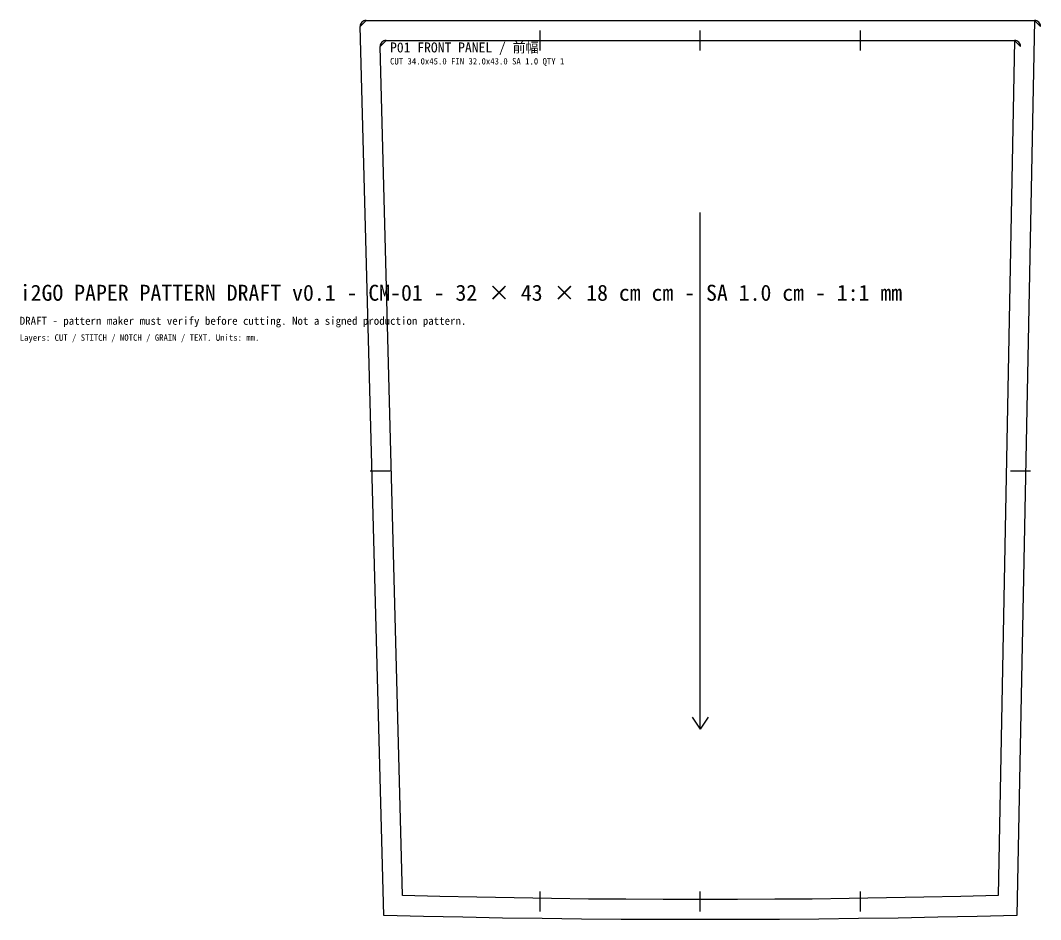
# Model space of a CAD drawing. Header units: millimetres. Extents: x 20 to 11279, y 290 to 7070.
# Drawn here: x 20 to 530, y 291 to 740 of the extents above; entities that cross this region are included whole.
import ezdxf

# ---------------------------------------------------------------- set-up
doc = ezdxf.new("R2010")
doc.units = ezdxf.units.MM
for name, color, linetype in [('CUT', 1, 'CONTINUOUS'), ('GRAIN', 6, 'CONTINUOUS'), ('NOTCH', 3, 'CONTINUOUS'), ('STITCH', 5, 'CONTINUOUS'), ('TEXT', 7, 'CONTINUOUS')]:
    doc.layers.add(name, color=color, linetype=linetype)

msp = doc.modelspace()

# ---------------------------------------------------------------- linework, layer by layer
at = {"layer": 'CUT'}
msp.add_lwpolyline([(193, 740), (527, 740), (530, 737), (529.94, 737.59), (529.77, 738.15), (529.49, 738.67), (529.12, 739.12), (528.67, 739.49), (528.15, 739.77), (527.59, 739.94), (527, 740), (518.1, 293), (518.1, 293), (498.34, 292.53), (478.58, 292.11), (458.81, 291.77), (439.05, 291.48), (419.29, 291.26), (399.52, 291.1), (379.76, 291.01), (360, 290.98), (340.24, 291.01), (320.48, 291.1), (300.71, 291.26), (280.95, 291.48), (261.19, 291.77), (241.42, 292.11), (221.66, 292.53), (201.9, 293), (190, 737), (193, 740), (192.41, 739.94), (191.85, 739.77), (191.33, 739.49), (190.88, 739.12), (190.51, 738.67), (190.23, 738.15), (190.06, 737.59), (190, 737)], close=True, dxfattribs=at)
at = {"layer": 'GRAIN'}
for p, q in [((360, 386), (360, 644)), ((356, 392), (360, 386)), ((364, 392), (360, 386))]:
    msp.add_line(p, q, dxfattribs=at)
at = {"layer": 'NOTCH'}
for p, q in [((280, 725), (280, 735)), ((360, 725), (360, 735)), ((440, 725), (440, 735)), ((195, 515), (205, 515)), ((515, 515), (525, 515)), ((280, 295), (280, 305)), ((360, 295), (360, 305)), ((440, 295), (440, 305))]:
    msp.add_line(p, q, dxfattribs=at)
at = {"layer": 'STITCH'}
msp.add_lwpolyline([(203, 730), (517, 730), (520, 727), (519.94, 727.59), (519.77, 728.15), (519.49, 728.67), (519.12, 729.12), (518.67, 729.49), (518.15, 729.77), (517.59, 729.94), (517, 730), (508.8, 303), (508.8, 303), (490.2, 302.53), (471.6, 302.11), (453, 301.77), (434.4, 301.48), (415.8, 301.26), (397.2, 301.1), (378.6, 301.01), (360, 300.98), (341.4, 301.01), (322.8, 301.1), (304.2, 301.26), (285.6, 301.48), (267, 301.77), (248.4, 302.11), (229.8, 302.53), (211.2, 303), (200, 727), (203, 730), (202.41, 729.94), (201.85, 729.77), (201.33, 729.49), (200.88, 729.12), (200.51, 728.67), (200.23, 728.15), (200.06, 727.59), (200, 727)], close=True, dxfattribs=at)

# ---------------------------------------------------------------- texts
at = {"layer": 'TEXT'}
for s, height, p in [('P01 FRONT PANEL / 前幅', 5, (205, 724)), ('CUT 34.0x45.0 FIN 32.0x43.0 SA 1.0 QTY 1', 3.2, (205, 718)), ('i2GO PAPER PATTERN DRAFT v0.1 - CM-01 - 32 × 43 × 18 cm cm - SA 1.0 cm - 1:1 mm', 8, (20, 600)), ('DRAFT - pattern maker must verify before cutting. Not a signed production pattern.', 4, (20, 588)), ('Layers: CUT / STITCH / NOTCH / GRAIN / TEXT. Units: mm.', 3.2, (20, 580))]:
    msp.add_text(s, height=height, dxfattribs=at).set_placement(p)

doc.saveas('drawing.dxf')
